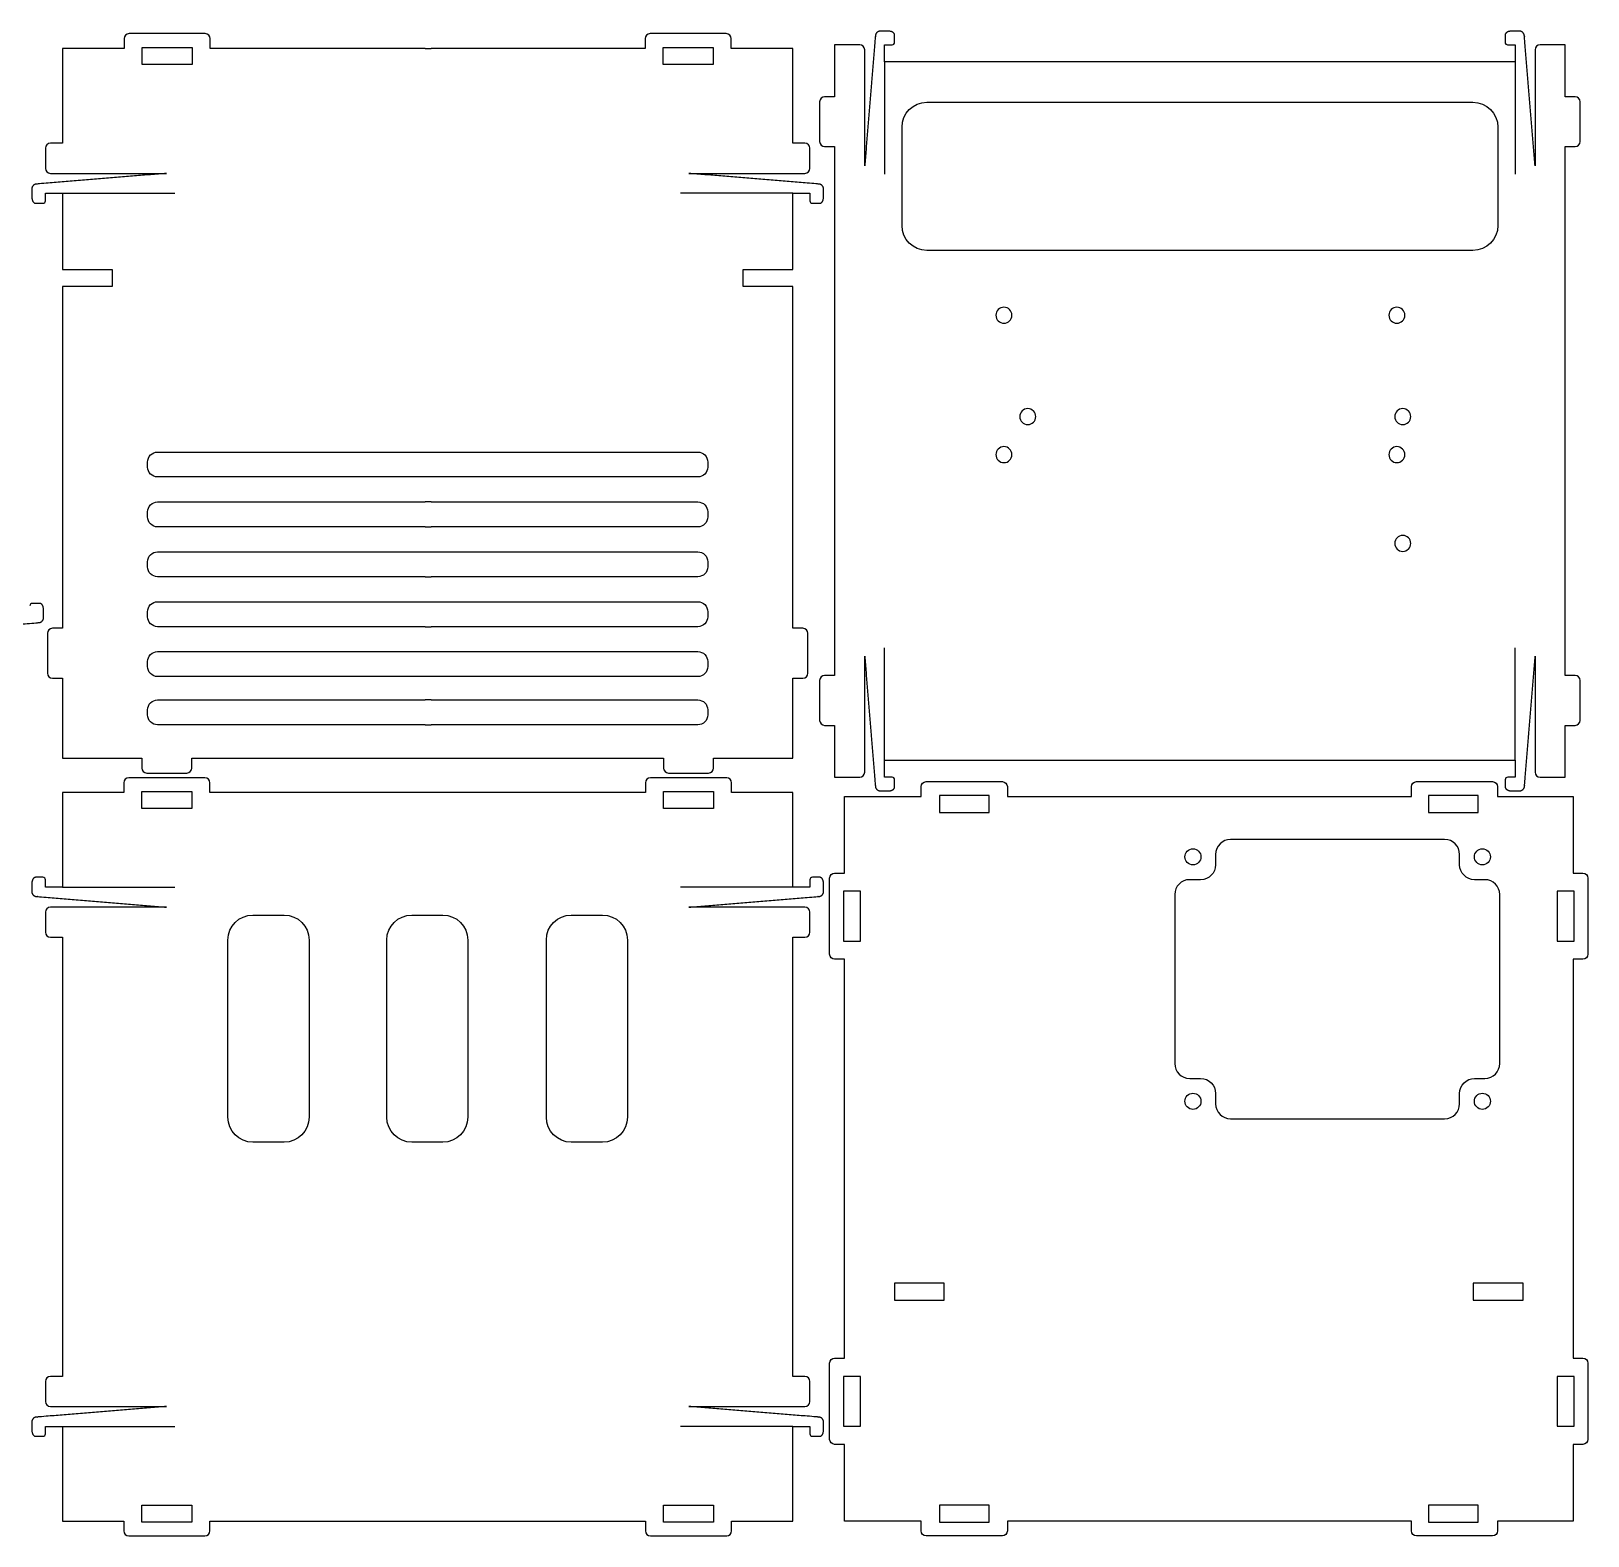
# Model space of a CAD drawing. Header units: millimetres. Extents: x -322 to 146, y -83 to 218.
# Drawn here: x -166.2 to 145.8, y -83.3 to 218.3 of the extents above; entities that cross this region are included whole.
import ezdxf

# ---------------------------------------------------------------- set-up
doc = ezdxf.new("R2010")
doc.units = ezdxf.units.MM
doc.header["$MEASUREMENT"] = 0
doc.layers.add('snijden', color=5, linetype='Continuous', true_color=0x0000ff)

msp = doc.modelspace()

# ---------------------------------------------------------------- linework, layer by layer
at = {"layer": 'snijden', "lineweight": -3}
for p, q in [((-147.52, 216.79), (-147.52, 214.82)), ((-131.25, 217.79), (-146.52, 217.79)), ((-130.25, 214.82), (-130.25, 216.79)), ((-43.11, 216.79), (-43.11, 214.82)), ((-26.84, 217.79), (-42.11, 217.79)), ((-25.84, 214.82), (-25.84, 216.79)), ((-5.13, 215.55), (-5.13, 205.15)), ((-0.1, 215.55), (-5.13, 215.55)), ((5.55, 218.3), (4.04, 218.3)), ((4.9, 215.56), (6.4, 215.55)), ((4.9, 212.15), (4.9, 215.56)), ((6.9, 216.05), (6.9, 217.5)), ((129.25, 217.5), (129.25, 216.05)), ((129.75, 215.55), (131.25, 215.56)), ((132.1, 218.3), (130.6, 218.3)), ((131.25, 215.56), (131.25, 212.15)), ((141.27, 215.55), (136.25, 215.55)), ((141.27, 205.15), (141.27, 215.55)), ((-159.88, 214.82), (-159.88, 195.82)), ((-147.52, 214.82), (-159.88, 214.82)), ((-143.88, 215.02), (-133.88, 215.02)), ((-143.88, 211.62), (-143.88, 215.02)), ((-133.88, 215.02), (-133.88, 211.62)), ((-87.2, 214.82), (-130.25, 214.82)), ((-87.2, 214.82), (-86, 214.82)), ((-43.11, 214.82), (-86, 214.82)), ((-39.48, 211.62), (-39.48, 215.02)), ((-39.48, 215.02), (-29.48, 215.02)), ((-29.48, 215.02), (-29.48, 211.62)), ((-13.48, 214.82), (-25.84, 214.82)), ((-13.48, 195.82), (-13.48, 214.82)), ((0.9, 191.28), (0.9, 214.55)), ((67.58, 212.15), (4.9, 212.15)), ((68.78, 212.15), (67.58, 212.15)), ((131.25, 212.15), (68.78, 212.15)), ((135.25, 214.55), (135.24, 191.28)), ((-133.88, 211.62), (-143.88, 211.62)), ((-29.48, 211.62), (-39.48, 211.62)), ((-8.13, 204.15), (-8.13, 196.15)), ((-5.13, 205.15), (-7.13, 205.15)), ((13.38, 204.04), (67.58, 204.04)), ((67.58, 204.04), (68.78, 204.04)), ((68.78, 204.04), (122.79, 204.04)), ((143.27, 205.15), (141.27, 205.15)), ((144.27, 196.15), (144.27, 204.15)), ((8.38, 179.35), (8.38, 199.04)), ((127.79, 199.04), (127.79, 179.35)), ((-163.28, 194.82), (-163.28, 190.79)), ((-159.88, 195.82), (-162.28, 195.82)), ((-11.08, 195.82), (-13.48, 195.82)), ((-10.08, 190.79), (-10.08, 194.82)), ((-7.13, 195.15), (-5.13, 195.15)), ((-5.13, 195.15), (-5.13, 89.15)), ((141.27, 195.15), (143.27, 195.15)), ((141.27, 89.15), (141.27, 195.15)), ((-162.28, 189.79), (-139, 189.79)), ((-34.35, 189.79), (-11.08, 189.79)), ((-166.02, 186.65), (-166.02, 185.14)), ((-163.28, 184.29), (-163.28, 185.79)), ((-163.28, 185.79), (-159.88, 185.79)), ((-159.88, 185.79), (-159.88, 170.54)), ((-13.48, 185.79), (-10.08, 185.79)), ((-13.48, 170.54), (-13.48, 185.79)), ((-10.08, 185.79), (-10.08, 184.29)), ((-7.34, 185.14), (-7.34, 186.65)), ((-165.22, 183.79), (-163.78, 183.79)), ((-9.58, 183.79), (-8.13, 183.79)), ((67.58, 174.35), (13.38, 174.35)), ((68.78, 174.35), (67.58, 174.35)), ((122.79, 174.35), (68.78, 174.35)), ((-159.88, 170.54), (-149.88, 170.54)), ((-149.88, 170.54), (-149.88, 167.14)), ((-23.48, 170.54), (-13.48, 170.54)), ((-23.48, 167.14), (-23.48, 170.54)), ((-159.88, 167.14), (-159.88, 98.6)), ((-149.88, 167.14), (-159.88, 167.14)), ((-13.48, 167.14), (-23.48, 167.14)), ((-13.48, 98.6), (-13.48, 167.14)), ((-142.81, 130.93), (-142.81, 131.93)), ((-140.81, 133.93), (-87.2, 133.93)), ((-87.2, 133.93), (-86, 133.93)), ((-86, 133.93), (-32.55, 133.93)), ((-30.55, 131.93), (-30.55, 130.93)), ((-87.2, 128.93), (-140.81, 128.93)), ((-86, 128.93), (-87.2, 128.93)), ((-32.55, 128.93), (-86, 128.93)), ((-142.81, 120.93), (-142.81, 121.93)), ((-140.81, 123.93), (-87.2, 123.93)), ((-86, 123.93), (-87.2, 123.93)), ((-86, 123.93), (-32.55, 123.93)), ((-30.55, 121.93), (-30.55, 120.93)), ((-87.2, 118.93), (-140.81, 118.93)), ((-87.2, 118.93), (-86, 118.93)), ((-32.55, 118.93), (-86, 118.93)), ((-140.81, 113.93), (-87.2, 113.93)), ((-87.2, 113.93), (-86, 113.93)), ((-86, 113.93), (-32.55, 113.93)), ((-142.81, 110.93), (-142.81, 111.93)), ((-30.55, 111.93), (-30.55, 110.93)), ((-87.2, 108.93), (-140.81, 108.93)), ((-87.2, 108.93), (-86, 108.93)), ((-32.55, 108.93), (-86, 108.93)), ((-164.45, 103.6), (-165.9, 103.6)), ((-140.81, 103.93), (-87.2, 103.93)), ((-87.2, 103.93), (-86, 103.93)), ((-86, 103.93), (-32.55, 103.93)), ((-163.66, 100.74), (-163.66, 102.25)), ((-142.81, 100.93), (-142.81, 101.93)), ((-30.55, 101.93), (-30.55, 100.93)), ((-162.88, 97.6), (-162.88, 89.6)), ((-159.88, 98.6), (-161.88, 98.6)), ((-87.2, 98.93), (-140.81, 98.93)), ((-87.2, 98.93), (-86, 98.93)), ((-32.55, 98.93), (-86, 98.93)), ((-11.48, 98.6), (-13.48, 98.6)), ((-10.48, 89.6), (-10.48, 97.6)), ((-140.81, 93.93), (-87.2, 93.93)), ((-87.2, 93.93), (-86, 93.93)), ((-86, 93.93), (-32.55, 93.93)), ((-142.81, 90.93), (-142.81, 91.93)), ((-30.55, 91.93), (-30.55, 90.93)), ((0.9, 69.75), (0.9, 93.03)), ((135.27, 93.03), (135.27, 69.75)), ((-161.88, 88.6), (-159.88, 88.6)), ((-159.88, 88.6), (-159.88, 72.6)), ((-87.2, 88.93), (-140.81, 88.93)), ((-86, 88.93), (-87.2, 88.93)), ((-32.55, 88.93), (-86, 88.93)), ((-13.48, 88.6), (-11.48, 88.6)), ((-13.48, 72.6), (-13.48, 88.6)), ((-8.13, 88.15), (-8.13, 80.15)), ((-5.13, 89.15), (-7.13, 89.15)), ((143.27, 89.15), (141.27, 89.15)), ((144.27, 80.15), (144.27, 88.15)), ((-140.81, 84.25), (-87.2, 84.25)), ((-86, 84.25), (-87.2, 84.25)), ((-86, 84.25), (-32.55, 84.25)), ((-142.81, 81.25), (-142.81, 82.25)), ((-30.55, 82.25), (-30.55, 81.25)), ((-87.2, 79.25), (-140.81, 79.25)), ((-87.2, 79.25), (-86, 79.25)), ((-32.55, 79.25), (-86, 79.25)), ((-7.13, 79.15), (-5.13, 79.15)), ((-5.13, 79.15), (-5.13, 68.75)), ((141.27, 79.15), (143.27, 79.15)), ((141.3, 68.75), (141.27, 79.15)), ((-159.88, 72.6), (-143.96, 72.6)), ((-143.96, 72.6), (-143.96, 70.6)), ((-133.96, 72.6), (-87.2, 72.6)), ((-133.96, 70.6), (-133.96, 72.6)), ((-87.2, 72.6), (-86, 72.6)), ((-86, 72.6), (-39.4, 72.6)), ((-39.4, 72.6), (-39.4, 70.6)), ((-29.4, 72.6), (-13.48, 72.6)), ((-29.4, 70.6), (-29.4, 72.6)), ((4.9, 72.15), (67.58, 72.15)), ((4.9, 68.75), (4.9, 72.15)), ((67.58, 72.15), (68.78, 72.15)), ((68.78, 72.15), (131.27, 72.15)), ((131.27, 72.15), (131.27, 68.75)), ((-131.32, 68.65), (-146.59, 68.65)), ((-142.96, 69.6), (-134.96, 69.6)), ((-26.76, 68.65), (-42.03, 68.65)), ((-38.4, 69.6), (-30.4, 69.6)), ((-5.13, 68.75), (-0.1, 68.75)), ((6.4, 68.75), (4.9, 68.75)), ((131.27, 68.75), (129.77, 68.75)), ((136.27, 68.75), (141.3, 68.75)), ((-159.88, 65.67), (-159.88, 46.7)), ((-147.59, 65.67), (-159.88, 65.67)), ((-147.59, 67.65), (-147.59, 65.67)), ((-143.96, 65.87), (-133.96, 65.87)), ((-143.96, 62.47), (-143.96, 65.87)), ((-133.96, 65.87), (-133.96, 62.47)), ((-130.32, 65.67), (-130.32, 67.65)), ((-87.36, 65.67), (-130.32, 65.67)), ((-86.16, 65.67), (-87.36, 65.67)), ((-43.03, 65.67), (-86.16, 65.67)), ((-43.03, 67.65), (-43.03, 65.67)), ((-39.4, 62.47), (-39.4, 65.87)), ((-39.4, 65.87), (-29.4, 65.87)), ((-29.4, 65.87), (-29.4, 62.47)), ((-25.76, 65.67), (-25.76, 67.65)), ((-13.48, 65.67), (-25.76, 65.67)), ((-13.48, 46.7), (-13.48, 65.67)), ((4.04, 66.01), (5.55, 66.01)), ((6.9, 66.81), (6.9, 68.25)), ((12.22, 64.9), (12.22, 66.87)), ((13.22, 67.87), (28.49, 67.87)), ((29.49, 66.87), (29.49, 64.9)), ((110.47, 64.9), (110.47, 66.87)), ((111.47, 67.87), (126.74, 67.87)), ((127.74, 66.87), (127.74, 64.9)), ((129.27, 68.25), (129.27, 66.81)), ((130.63, 66.01), (132.13, 66.01)), ((-133.96, 62.47), (-143.96, 62.47)), ((-29.4, 62.47), (-39.4, 62.47)), ((-3.14, 49.53), (-3.14, 64.9)), ((-3.14, 64.9), (12.22, 64.9)), ((15.86, 65.1), (15.86, 61.7)), ((25.86, 65.1), (15.86, 65.1)), ((25.86, 61.7), (25.86, 65.1)), ((29.49, 64.9), (110.47, 64.9)), ((113.86, 65.1), (113.86, 61.7)), ((123.86, 65.1), (113.86, 65.1)), ((123.86, 61.7), (123.86, 65.1)), ((127.74, 64.9), (142.86, 64.9)), ((142.86, 64.9), (142.86, 49.53)), ((15.86, 61.7), (25.86, 61.7)), ((113.86, 61.7), (123.86, 61.7)), ((117.13, 56.28), (74.23, 56.28)), ((71.23, 53.28), (71.23, 51.22)), ((120.13, 51.22), (120.13, 53.28)), ((-166.02, 47.35), (-166.02, 45.84)), ((-163.78, 48.7), (-165.22, 48.7)), ((-163.28, 46.7), (-163.28, 48.2)), ((-10.08, 48.2), (-10.08, 46.7)), ((-8.13, 48.7), (-9.58, 48.7)), ((-7.34, 45.84), (-7.34, 47.35)), ((-6.12, 33.26), (-6.12, 48.53)), ((-5.12, 49.53), (-3.14, 49.53)), ((68.23, 48.22), (66.03, 48.22)), ((125.19, 48.22), (123.13, 48.22)), ((142.86, 49.53), (144.83, 49.53)), ((145.83, 48.53), (145.83, 33.26)), ((-159.88, 46.7), (-163.28, 46.7)), ((-10.08, 46.7), (-13.48, 46.7)), ((-3.34, 45.9), (-3.34, 35.9)), ((0.06, 45.9), (-3.34, 45.9)), ((0.06, 35.9), (0.06, 45.9)), ((63.03, 45.22), (63.03, 11.38)), ((128.19, 11.38), (128.19, 45.22)), ((139.66, 45.9), (139.66, 35.9)), ((143.06, 45.9), (139.66, 45.9)), ((143.06, 35.9), (143.06, 45.9)), ((-163.28, 41.7), (-163.28, 37.68)), ((-139, 42.71), (-162.28, 42.7)), ((-121.7, 41.13), (-115.45, 41.13)), ((-89.88, 41.13), (-87.36, 41.13)), ((-87.36, 41.13), (-86.16, 41.13)), ((-86.16, 41.13), (-83.64, 41.13)), ((-57.9, 41.13), (-51.65, 41.13)), ((-11.08, 42.7), (-34.35, 42.71)), ((-10.08, 37.68), (-10.08, 41.7)), ((-162.28, 36.68), (-159.88, 36.68)), ((-159.88, 36.68), (-159.88, -51.33)), ((-126.7, 0.6), (-126.7, 36.13)), ((-110.45, 36.13), (-110.45, 0.6)), ((-94.88, 0.6), (-94.88, 36.13)), ((-78.64, 36.13), (-78.64, 0.6)), ((-62.9, 0.6), (-62.9, 36.13)), ((-46.65, 36.13), (-46.65, 0.6)), ((-13.48, 36.68), (-11.08, 36.68)), ((-13.48, -51.33), (-13.48, 36.68)), ((-3.34, 35.9), (0.06, 35.9)), ((139.66, 35.9), (143.06, 35.9)), ((-3.14, 32.26), (-5.12, 32.26)), ((-3.14, -47.69), (-3.14, 32.26)), ((142.86, 32.26), (142.86, -47.69)), ((144.83, 32.26), (142.86, 32.26)), ((66.03, 8.38), (68.23, 8.38)), ((123.13, 8.38), (125.19, 8.38)), ((71.23, 5.38), (71.23, 3.3)), ((120.13, 3.3), (120.13, 5.38)), ((74.23, 0.3), (117.13, 0.3)), ((-115.45, -4.4), (-121.7, -4.4)), ((-87.36, -4.4), (-89.88, -4.4)), ((-86.16, -4.4), (-87.36, -4.4)), ((-83.64, -4.4), (-86.16, -4.4)), ((-51.65, -4.4), (-57.9, -4.4)), ((16.86, -32.65), (6.86, -32.65)), ((6.86, -32.65), (6.86, -36.05)), ((16.86, -36.05), (16.86, -32.65)), ((132.86, -32.65), (122.86, -32.65)), ((122.86, -32.65), (122.86, -36.05)), ((132.86, -36.05), (132.86, -32.65)), ((6.86, -36.05), (16.86, -36.05)), ((122.86, -36.05), (132.86, -36.05)), ((-6.12, -63.96), (-6.12, -48.69)), ((-5.12, -47.69), (-3.14, -47.69)), ((142.86, -47.69), (144.83, -47.69)), ((145.83, -48.69), (145.83, -63.96)), ((-163.28, -52.33), (-163.28, -56.35)), ((-159.88, -51.33), (-162.28, -51.33)), ((-11.08, -51.33), (-13.48, -51.33)), ((-10.08, -56.35), (-10.08, -52.33)), ((0.06, -51.33), (-3.34, -51.33)), ((-3.34, -51.33), (-3.34, -61.33)), ((0.06, -61.33), (0.06, -51.33)), ((139.66, -51.33), (139.66, -61.33)), ((143.06, -51.33), (139.66, -51.33)), ((143.06, -61.33), (143.06, -51.33)), ((-162.28, -57.35), (-139, -57.36)), ((-34.35, -57.36), (-11.08, -57.35)), ((-166.02, -60.49), (-166.02, -62)), ((-163.28, -61.35), (-159.88, -61.35)), ((-163.28, -62.85), (-163.28, -61.35)), ((-159.88, -61.35), (-159.88, -80.33)), ((-13.48, -61.35), (-10.08, -61.35)), ((-13.48, -80.33), (-13.48, -61.35)), ((-10.08, -61.35), (-10.08, -62.85)), ((-7.34, -62), (-7.34, -60.49)), ((-3.34, -61.33), (0.06, -61.33)), ((139.66, -61.33), (143.06, -61.33)), ((-165.22, -63.35), (-163.78, -63.35)), ((-9.58, -63.35), (-8.13, -63.35)), ((-3.14, -64.96), (-5.12, -64.96)), ((-3.14, -80.33), (-3.14, -64.96)), ((142.86, -64.96), (142.86, -80.33)), ((144.83, -64.96), (142.86, -64.96)), ((-143.96, -77.13), (-133.96, -77.13)), ((-143.96, -80.53), (-143.96, -77.13)), ((-133.96, -77.13), (-133.96, -80.53)), ((-39.4, -77.13), (-29.4, -77.13)), ((-39.4, -80.53), (-39.4, -77.13)), ((-29.4, -77.13), (-29.4, -80.53)), ((15.86, -77.13), (15.86, -80.53)), ((25.86, -77.13), (15.86, -77.13)), ((25.86, -80.53), (25.86, -77.13)), ((123.86, -77.13), (113.86, -77.13)), ((113.86, -77.13), (113.86, -80.53)), ((123.86, -80.53), (123.86, -77.13)), ((-159.88, -80.33), (-147.59, -80.33)), ((-147.59, -80.33), (-147.59, -82.3)), ((-133.96, -80.53), (-143.96, -80.53)), ((-130.32, -80.33), (-87.36, -80.33)), ((-130.32, -82.3), (-130.32, -80.33)), ((-87.36, -80.33), (-86.16, -80.33)), ((-86.16, -80.33), (-43.03, -80.33)), ((-43.03, -80.33), (-43.03, -82.3)), ((-29.4, -80.53), (-39.4, -80.53)), ((-25.76, -80.33), (-13.48, -80.33)), ((-25.76, -82.3), (-25.76, -80.33)), ((12.22, -80.33), (-3.14, -80.33)), ((12.22, -82.3), (12.22, -80.33)), ((15.86, -80.53), (25.86, -80.53)), ((29.49, -80.33), (29.49, -82.3)), ((110.47, -80.33), (29.49, -80.33)), ((110.47, -82.3), (110.47, -80.33)), ((113.86, -80.53), (123.86, -80.53)), ((127.74, -80.33), (127.74, -82.3)), ((142.86, -80.33), (127.74, -80.33)), ((-146.59, -83.3), (-131.32, -83.3)), ((-42.03, -83.3), (-26.76, -83.3)), ((28.49, -83.3), (13.22, -83.3)), ((126.74, -83.3), (111.47, -83.3))]:
    msp.add_line(p, q, dxfattribs=at)
at = {"layer": 'snijden'}
for p, q in [((4.9, 212.15), (4.9, 189.64)), ((131.25, 212.15), (131.25, 189.64)), ((-159.88, 185.79), (-137.37, 185.79)), ((-13.48, 185.79), (-35.99, 185.79)), ((4.9, 72.15), (4.9, 94.66)), ((131.27, 72.15), (131.27, 94.66)), ((-159.88, 46.7), (-137.37, 46.7)), ((-13.48, 46.7), (-35.99, 46.7)), ((-159.88, -61.35), (-137.37, -61.35)), ((-13.48, -61.35), (-35.99, -61.35))]:
    msp.add_line(p, q, dxfattribs=at)
at = {"layer": 'snijden', "lineweight": -3, "extrusion": (0, 0, -1)}
for centre in [(-28.81, 161.35), (-107.55, 161.35), (-33.58, 141.03), (-108.73, 141.03), (-28.81, 133.41), (-107.55, 133.41), (-108.73, 115.63)]:
    msp.add_circle(centre, 1.6, dxfattribs=at)
at = {"layer": 'snijden', "lineweight": -3}
for centre in [(66.69, 52.8), (124.69, 52.8), (66.69, 3.8), (124.69, 3.8)]:
    msp.add_circle(centre, 1.61, dxfattribs=at)
for centre, radius, start, end in [((-146.52, 216.79), 1, 90, 180), ((-131.25, 216.79), 1, 360, 90), ((-42.11, 216.79), 1, 90, 180), ((-26.84, 216.79), 1, 360, 90), ((-0.1, 214.55), 1, 0.0103, 90), ((6.4, 216.05), 0.5, 269.9442, 0), ((129.75, 216.05), 0.5, 180, 270.0558), ((136.25, 214.55), 1, 90, 179.9897), ((-7.13, 204.15), 1, 90, 180), ((143.27, 204.15), 1, 360, 90), ((-162.28, 194.82), 1, 90, 180), ((-11.08, 194.82), 1, 0, 90), ((-7.13, 196.15), 1, 180, 270), ((143.27, 196.15), 1, 270, 360), ((-162.28, 190.79), 1, 180, 269.9897), ((-11.08, 190.79), 1, 270.0103, 360), ((-163.78, 184.29), 0.5, 270, 0.0558), ((-9.58, 184.29), 0.5, 179.9442, 270), ((-165.9, 103.1), 0.5, 90, 180.0558), ((-161.88, 97.6), 1, 90, 180), ((-11.48, 97.6), 1, 360, 90), ((-161.88, 89.6), 1, 180, 270), ((-11.48, 89.6), 1, 270, 360), ((-7.13, 88.15), 1, 90, 180), ((143.27, 88.15), 1, 0, 90), ((-7.13, 80.15), 1, 180, 270), ((143.27, 80.15), 1, 270, 0), ((-146.59, 67.65), 1, 90, 180), ((-142.96, 70.6), 1, 180, 270), ((-134.96, 70.6), 1, 270, 360), ((-131.32, 67.65), 1, 0, 90), ((-42.03, 67.65), 1, 90, 180), ((-38.4, 70.6), 1, 180, 270), ((-30.4, 70.6), 1, 270, 0), ((-26.76, 67.65), 1, 0, 90), ((-0.1, 69.75), 1, 270, 359.9897), ((6.4, 68.25), 0.5, 0, 90.0558), ((129.77, 68.25), 0.5, 89.9442, 180), ((136.27, 69.75), 1, 180.0103, 270), ((74.23, 53.28), 3, 90, 180), ((117.13, 53.28), 3, 0, 90), ((-163.78, 48.2), 0.5, 359.9442, 90), ((-9.58, 48.2), 0.5, 90, 180.0558), ((66.03, 45.22), 3, 90, 180), ((125.19, 45.22), 3, 0, 90), ((-162.28, 41.7), 1, 90.0103, 180), ((-11.08, 41.7), 1, 360, 89.9897), ((-162.28, 37.68), 1, 180, 270), ((-11.08, 37.68), 1, 270, 0), ((66.03, 11.38), 3, 180, 270), ((125.19, 11.38), 3, 270, 0), ((74.23, 3.3), 3, 180, 270), ((117.13, 3.3), 3, 270, 360), ((-162.28, -52.33), 1, 90, 180), ((-11.08, -52.33), 1, 0, 90), ((-162.28, -56.35), 1, 180, 269.9897), ((-11.08, -56.35), 1, 270.0103, 360), ((-163.78, -62.85), 0.5, 270, 0.0558), ((-9.58, -62.85), 0.5, 179.9442, 270), ((-146.59, -82.3), 1, 180, 270), ((-131.32, -82.3), 1, 270, 0), ((-42.03, -82.3), 1, 180, 270), ((-26.76, -82.3), 1, 270, 0)]:
    msp.add_arc(centre, radius, start, end, dxfattribs=at)
at = {"layer": 'snijden', "lineweight": -3, "extrusion": (0, 0, -1)}
for centre, radius, start, end in [((-13.38, 199.04), 5, 0, 90), ((-122.79, 199.04), 5, 90, 180), ((-13.38, 179.35), 5, 270, 360), ((-122.79, 179.35), 5, 180, 270), ((140.81, 131.93), 2, 360, 90), ((32.55, 131.93), 2, 90, 180), ((140.81, 130.93), 2, 270, 360), ((32.55, 130.93), 2, 180, 270), ((140.81, 121.93), 2, 0, 90), ((32.55, 121.93), 2, 90, 180), ((140.81, 120.93), 2, 270, 360), ((32.55, 120.93), 2, 180, 270), ((140.81, 111.93), 2, 360, 90), ((32.55, 111.93), 2, 90, 180), ((140.81, 110.93), 2, 270, 360), ((32.55, 110.93), 2, 180, 270), ((140.81, 101.93), 2, 360, 90), ((32.55, 101.93), 2, 90, 180), ((140.81, 100.93), 2, 270, 360), ((32.55, 100.93), 2, 180, 270), ((140.81, 91.93), 2, 0, 90), ((32.55, 91.93), 2, 90, 180), ((140.81, 90.93), 2, 270, 0), ((32.55, 90.93), 2, 180, 270), ((140.81, 82.25), 2, 0, 90), ((32.55, 82.25), 2, 90, 180), ((140.81, 81.25), 2, 270, 360), ((32.55, 81.25), 2, 180, 270), ((-13.22, 66.87), 1, 0, 90), ((-28.49, 66.87), 1, 90, 180), ((-111.47, 66.87), 1, 0, 90), ((-126.74, 66.87), 1, 90, 180), ((-68.23, 51.22), 3, 180, 270), ((-123.13, 51.22), 3, 270, 0), ((5.12, 48.53), 1, 0, 90), ((-144.83, 48.53), 1, 90, 180), ((121.7, 36.13), 5, 0, 90), ((115.45, 36.13), 5, 90, 180), ((89.88, 36.13), 5, 360, 90), ((83.64, 36.13), 5, 90, 180), ((57.9, 36.13), 5, 360, 90), ((51.65, 36.13), 5, 90, 180), ((5.12, 33.26), 1, 270, 0), ((-144.83, 33.26), 1, 180, 270), ((-68.23, 5.38), 3, 90, 180), ((-123.13, 5.38), 3, 0, 90), ((121.7, 0.6), 5, 270, 360), ((115.45, 0.6), 5, 180, 270), ((89.88, 0.6), 5, 270, 0), ((83.64, 0.6), 5, 180, 270), ((57.9, 0.6), 5, 270, 0), ((51.65, 0.6), 5, 180, 270), ((5.12, -48.69), 1, 0, 90), ((-144.83, -48.69), 1, 90, 180), ((5.12, -63.96), 1, 270, 0), ((-144.83, -63.96), 1, 180, 270), ((-13.22, -82.3), 1, 270, 360), ((-28.49, -82.3), 1, 180, 270), ((-111.47, -82.3), 1, 270, 0), ((-126.74, -82.3), 1, 180, 270)]:
    msp.add_arc(centre, radius, start, end, dxfattribs=at)
at = {"layer": 'snijden', "lineweight": -3}
for points, weights, knots in [([(4.04, 218.3), (3.12, 218.3), (3.05, 217.38), (1.97, 204.31), (0.9, 191.28)], [1, 0.73544822448, 1, 1, 1], [133.235372, 133.235372, 133.235372, 134.724309, 134.724309, 160.956736, 160.956736, 160.956736]), ([(135.24, 191.28), (134.17, 204.31), (133.1, 217.38), (133.02, 218.3), (132.1, 218.3)], [1, 1, 1, 0.73544822448, 1], [31.08759, 31.08759, 31.08759, 57.320017, 57.320017, 58.808954, 58.808954, 58.808954]), ([(-139, 189.79), (-152.03, 188.72), (-165.1, 187.64), (-166.02, 187.57), (-166.02, 186.65)], [1, 1, 1, 0.73544822448, 1], [199.090637, 199.090637, 199.090637, 225.323065, 225.323065, 226.812001, 226.812001, 226.812001]), ([(-7.34, 186.65), (-7.34, 187.57), (-8.25, 187.64), (-21.33, 188.72), (-34.35, 189.79)], [1, 0.73544822448, 1, 1, 1], [-30.721364, -30.721364, -30.721364, -29.232428, -29.232428, -3, -3, -3]), ([(-190.67, 97.61), (-177.65, 98.67), (-164.57, 99.75), (-163.66, 99.82), (-163.66, 100.74)], [1, 1, 1, 0.73544822448, 1], [524.226855, 524.226855, 524.226855, 550.459282, 550.459282, 551.948219, 551.948219, 551.948219]), ([(0.9, 93.03), (1.97, 80), (3.05, 66.93), (3.12, 66.01), (4.04, 66.01)], [1, 1, 1, 0.73544822448, 1], [189.4478, 189.4478, 189.4478, 215.680228, 215.680228, 217.169165, 217.169165, 217.169165]), ([(132.13, 66.01), (133.05, 66.01), (133.13, 66.93), (134.2, 80), (135.27, 93.03)], [1, 0.73544822448, 1, 1, 1], [291.579385, 291.579385, 291.579385, 293.068322, 293.068322, 319.300749, 319.300749, 319.300749]), ([(-166.02, 45.84), (-166.02, 44.92), (-165.1, 44.85), (-152.03, 43.78), (-139, 42.71)], [1, 0.73544822448, 1, 1, 1], [543.605476, 543.605476, 543.605476, 545.094413, 545.094413, 571.32684, 571.32684, 571.32684]), ([(-34.35, 42.71), (-21.33, 43.78), (-8.25, 44.85), (-7.34, 44.92), (-7.34, 45.84)], [1, 1, 1, 0.73544822448, 1], [297.037758, 297.037758, 297.037758, 323.270185, 323.270185, 324.759122, 324.759122, 324.759122]), ([(-139, -57.36), (-152.03, -58.43), (-165.1, -59.5), (-166.02, -59.57), (-166.02, -60.49)], [1, 1, 1, 0.73544822448, 1], [3, 3, 3, 29.232428, 29.232428, 30.721364, 30.721364, 30.721364]), ([(-7.34, -60.49), (-7.34, -59.57), (-8.25, -59.5), (-21.33, -58.43), (-34.35, -57.36)], [1, 0.73544822448, 1, 1, 1], [249.567751, 249.567751, 249.567751, 251.056688, 251.056688, 277.289116, 277.289116, 277.289116])]:
    msp.add_rational_spline(points, weights, degree=2, knots=knots, dxfattribs=at)
for points in [[(6.9, 217.5), (6.9, 218.3), (5.55, 218.3)], [(130.6, 218.3), (129.25, 218.3), (129.25, 217.5)], [(-166.02, 185.14), (-166.02, 183.79), (-165.22, 183.79)], [(-8.13, 183.79), (-7.34, 183.79), (-7.34, 185.14)], [(-163.66, 102.25), (-163.66, 103.6), (-164.45, 103.6)], [(5.55, 66.01), (6.9, 66.01), (6.9, 66.81)], [(129.27, 66.81), (129.27, 66.01), (130.63, 66.01)], [(-165.22, 48.7), (-166.02, 48.7), (-166.02, 47.35)], [(-7.34, 47.35), (-7.34, 48.7), (-8.13, 48.7)], [(-166.02, -62), (-166.02, -63.35), (-165.22, -63.35)], [(-8.13, -63.35), (-7.34, -63.35), (-7.34, -62)]]:
    msp.add_rational_spline(points, [1, 0.771154386293, 1], degree=2, dxfattribs=at)

doc.saveas('drawing.dxf')
